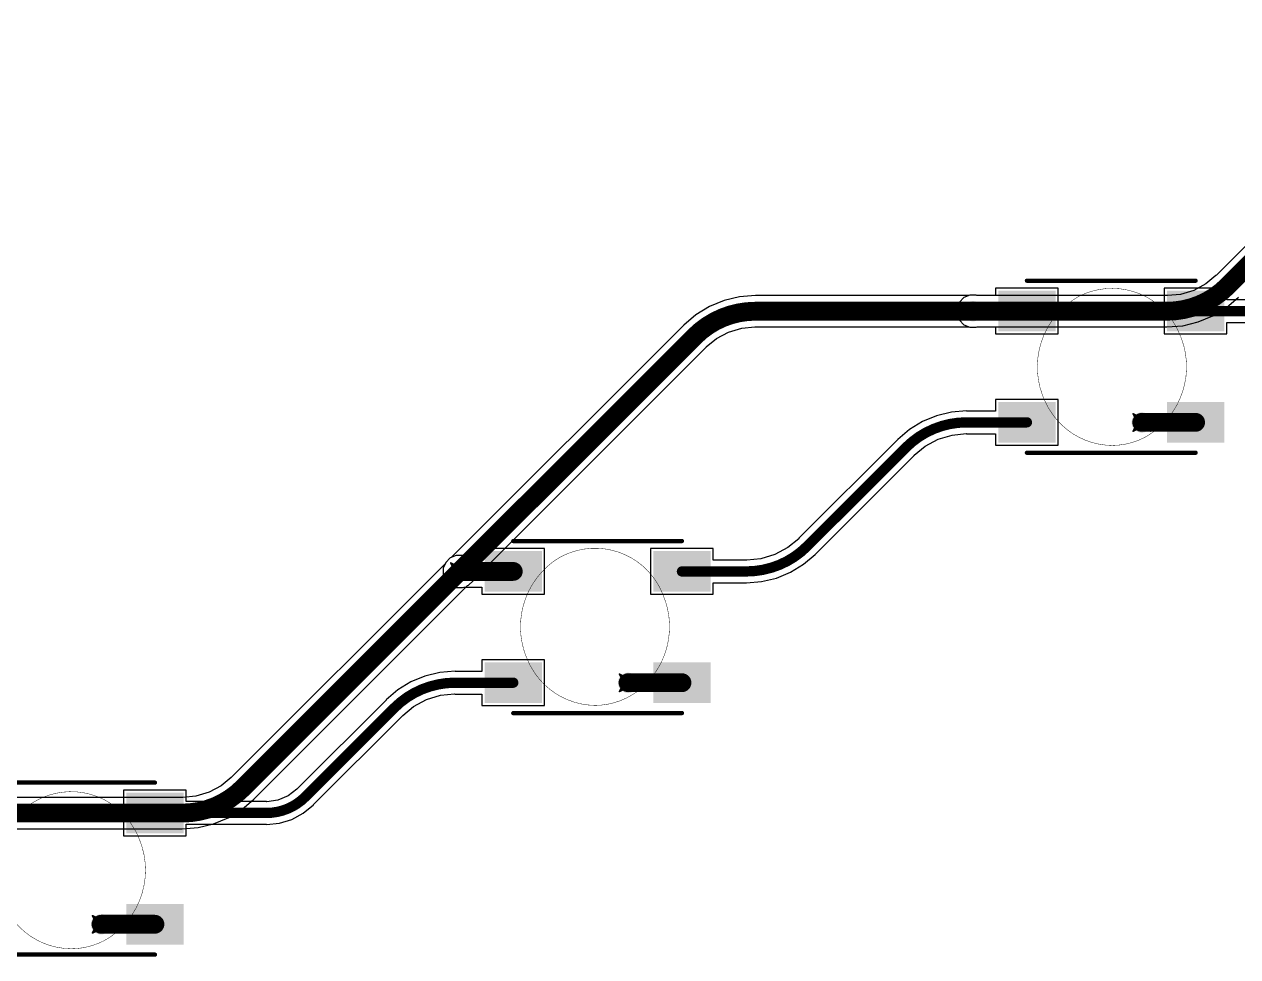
# Model space of a CAD drawing. Header units: inches. Extents: x -11 to 1110, y -7 to 455.
# Drawn here: x 347.65 to 383.62, y 145.4 to 173.05 of the extents above; entities that cross this region are included whole.
import ezdxf

# ---------------------------------------------------------------- set-up
doc = ezdxf.new("R2010")
doc.units = ezdxf.units.IN
for name, color, linetype in [('Bottom Layer', 5, 'Continuous'), ('Drill Drawing', 1, 'Continuous'), ('Mechanical 7', 56, 'Continuous'), ('Top Layer', 1, 'Continuous'), ('Top Overlay', 2, 'Continuous'), ('Top Paste', 8, 'Continuous'), ('Top Solder', 216, 'Continuous'), ('Via Holes', 16, 'Continuous')]:
    doc.layers.add(name, color=color, linetype=linetype)

msp = doc.modelspace()

# ---------------------------------------------------------------- hatches: boundary and pattern name
at = {"layer": 'Bottom Layer'}
h = msp.add_hatch(color=5, dxfattribs=at)
edge = h.paths.add_edge_path()
edge.add_arc((375.775, 164.542), 0.3, 0, 360)
h = msp.add_hatch(color=5, dxfattribs=at)
edge = h.paths.add_edge_path()
edge.add_arc((380.775, 161.242), 0.3, 0, 360)
h = msp.add_hatch(color=5, dxfattribs=at)
edge = h.paths.add_edge_path()
edge.add_arc((360.55, 156.822), 0.3, 0, 360)
h = msp.add_hatch(color=5, dxfattribs=at)
edge = h.paths.add_edge_path()
edge.add_arc((365.55, 153.522), 0.3, 0, 360)
h = msp.add_hatch(color=5, dxfattribs=at)
edge = h.paths.add_edge_path()
edge.add_arc((349.929, 146.359), 0.3, 0, 360)
at = {"layer": 'Top Layer'}
h = msp.add_hatch(color=1, dxfattribs=at)
edge = h.paths.add_edge_path()
edge.add_arc((375.775, 164.542), 0.3, 0, 360)
for points in [[(376.621, 165.046), (378.121, 165.046), (378.121, 164.046), (376.621, 164.046)], [(383.121, 164.046), (381.621, 164.046), (381.621, 165.046), (383.121, 165.046)], [(376.621, 161.746), (378.121, 161.746), (378.121, 160.746), (376.621, 160.746)], [(381.621, 161.746), (383.121, 161.746), (383.121, 160.746), (381.621, 160.746)], [(361.395, 157.325), (362.895, 157.325), (362.895, 156.325), (361.395, 156.325)], [(367.895, 156.325), (366.395, 156.325), (366.395, 157.325), (367.895, 157.325)], [(361.395, 154.025), (362.895, 154.025), (362.895, 153.025), (361.395, 153.025)], [(366.395, 154.025), (367.895, 154.025), (367.895, 153.025), (366.395, 153.025)], [(352.274, 149.162), (350.774, 149.162), (350.774, 150.162), (352.274, 150.162)], [(350.774, 146.862), (352.274, 146.862), (352.274, 145.862), (350.774, 145.862)]]:
    msp.add_hatch(color=1, dxfattribs=at).paths.add_polyline_path(points)
h = msp.add_hatch(color=1, dxfattribs=at)
edge = h.paths.add_edge_path()
edge.add_arc((380.775, 161.242), 0.3, 0, 360)
h = msp.add_hatch(color=1, dxfattribs=at)
edge = h.paths.add_edge_path()
edge.add_arc((360.55, 156.822), 0.3, 0, 360)
h = msp.add_hatch(color=1, dxfattribs=at)
edge = h.paths.add_edge_path()
edge.add_arc((365.55, 153.522), 0.3, 0, 360)
h = msp.add_hatch(color=1, dxfattribs=at)
edge = h.paths.add_edge_path()
edge.add_arc((349.929, 146.359), 0.3, 0, 360)
at = {"layer": 'Top Paste'}
for points in [[(376.621, 165.046), (378.121, 165.046), (378.121, 164.046), (376.621, 164.046)], [(383.121, 164.046), (381.621, 164.046), (381.621, 165.046), (383.121, 165.046)], [(376.621, 161.746), (378.121, 161.746), (378.121, 160.746), (376.621, 160.746)], [(381.621, 161.746), (383.121, 161.746), (383.121, 160.746), (381.621, 160.746)], [(361.395, 157.325), (362.895, 157.325), (362.895, 156.325), (361.395, 156.325)], [(367.895, 156.325), (366.395, 156.325), (366.395, 157.325), (367.895, 157.325)], [(361.395, 154.025), (362.895, 154.025), (362.895, 153.025), (361.395, 153.025)], [(366.395, 154.025), (367.895, 154.025), (367.895, 153.025), (366.395, 153.025)], [(352.274, 149.162), (350.774, 149.162), (350.774, 150.162), (352.274, 150.162)], [(350.774, 146.862), (352.274, 146.862), (352.274, 145.862), (350.774, 145.862)]]:
    msp.add_hatch(color=8, dxfattribs=at).paths.add_polyline_path(points)
at = {"layer": 'Top Solder'}
for points in [[(376.519, 165.147), (378.222, 165.147), (378.222, 163.944), (376.519, 163.944)], [(383.222, 163.944), (381.519, 163.944), (381.519, 165.147), (383.222, 165.147)], [(376.519, 161.847), (378.222, 161.847), (378.222, 160.644), (376.519, 160.644)], [(381.519, 161.847), (383.222, 161.847), (383.222, 160.644), (381.519, 160.644)], [(361.294, 157.427), (362.997, 157.427), (362.997, 156.224), (361.294, 156.224)], [(367.997, 156.224), (366.294, 156.224), (366.294, 157.427), (367.997, 157.427)], [(361.294, 154.127), (362.997, 154.127), (362.997, 152.924), (361.294, 152.924)], [(366.294, 154.127), (367.997, 154.127), (367.997, 152.924), (366.294, 152.924)], [(352.376, 149.061), (350.673, 149.061), (350.673, 150.264), (352.376, 150.264)], [(350.673, 146.964), (352.376, 146.964), (352.376, 145.761), (350.673, 145.761)]]:
    msp.add_hatch(color=216, dxfattribs=at).paths.add_polyline_path(points)
at = {"layer": 'Via Holes'}
h = msp.add_hatch(color=7, dxfattribs=at)
edge = h.paths.add_edge_path()
edge.add_arc((375.775, 164.542), 0.15, 0, 360)
h = msp.add_hatch(color=7, dxfattribs=at)
edge = h.paths.add_edge_path()
edge.add_arc((380.775, 161.242), 0.15, 0, 360)
h = msp.add_hatch(color=7, dxfattribs=at)
edge = h.paths.add_edge_path()
edge.add_arc((360.55, 156.822), 0.15, 0, 360)
h = msp.add_hatch(color=7, dxfattribs=at)
edge = h.paths.add_edge_path()
edge.add_arc((365.55, 153.522), 0.15, 0, 360)
h = msp.add_hatch(color=7, dxfattribs=at)
edge = h.paths.add_edge_path()
edge.add_arc((349.929, 146.359), 0.15, 0, 360)

# ---------------------------------------------------------------- linework, layer by layer
at = {"layer": 'Bottom Layer'}
for p, q in [((390.384, 173.016), (382.985, 165.616)), ((382.973, 165.598), (382.674, 165.353)), ((382.985, 165.616), (382.973, 165.598)), ((382.314, 165.161), (381.924, 165.042)), ((382.674, 165.353), (382.314, 165.161)), ((368.393, 164.862), (367.958, 164.681)), ((368.852, 164.972), (368.393, 164.862)), ((369.322, 165.009), (368.852, 164.972)), ((375.652, 165.009), (369.322, 165.009)), ((369.322, 165.009), (369.322, 165.009)), ((375.68, 165.02), (375.652, 165.009)), ((375.87, 165.02), (375.68, 165.02)), ((375.898, 165.009), (375.87, 165.02)), ((381.518, 165.009), (375.898, 165.009)), ((381.54, 165.004), (381.518, 165.009)), ((381.924, 165.042), (381.54, 165.004)), ((383.286, 164.65), (383.644, 164.957)), ((367.555, 164.435), (367.197, 164.128)), ((367.958, 164.681), (367.555, 164.435)), ((382.448, 164.223), (382.883, 164.404)), ((382.883, 164.404), (383.286, 164.65)), ((367.197, 164.128), (360.307, 157.239)), ((367.197, 164.128), (367.197, 164.128)), ((368.526, 163.924), (368.917, 164.043)), ((368.917, 164.043), (369.301, 164.08)), ((369.301, 164.08), (369.322, 164.076)), ((369.322, 164.076), (375.652, 164.076)), ((375.652, 164.076), (375.68, 164.065)), ((375.68, 164.065), (375.87, 164.065)), ((375.87, 164.065), (375.898, 164.076)), ((375.898, 164.076), (381.518, 164.076)), ((381.518, 164.076), (381.989, 164.113)), ((381.518, 164.076), (381.518, 164.076)), ((381.989, 164.113), (382.448, 164.223)), ((367.868, 163.487), (368.167, 163.732)), ((368.167, 163.732), (368.526, 163.924)), ((360.966, 156.579), (367.856, 163.469)), ((367.856, 163.469), (367.868, 163.487)), ((360.279, 157.227), (360.145, 157.092)), ((360.307, 157.239), (360.279, 157.227)), ((360.133, 157.064), (353.801, 150.733)), ((360.145, 157.092), (360.133, 157.064)), ((360.82, 156.417), (360.955, 156.551)), ((360.955, 156.551), (360.966, 156.579)), ((354.461, 150.073), (360.792, 156.405)), ((360.792, 156.405), (360.82, 156.417)), ((353.789, 150.715), (353.491, 150.469)), ((353.801, 150.733), (353.789, 150.715)), ((353.491, 150.469), (353.131, 150.277)), ((352.335, 150.125), (345.052, 150.125)), ((352.356, 150.121), (352.335, 150.125)), ((352.741, 150.159), (352.356, 150.121)), ((353.131, 150.277), (352.741, 150.159)), ((354.102, 149.767), (354.461, 150.073)), ((354.461, 150.073), (354.461, 150.073)), ((353.7, 149.52), (354.102, 149.767)), ((352.805, 149.23), (353.264, 149.34)), ((353.264, 149.34), (353.7, 149.52)), ((345.052, 149.193), (352.335, 149.193)), ((352.335, 149.193), (352.805, 149.23)), ((352.335, 149.193), (352.335, 149.193))]:
    msp.add_line(p, q, dxfattribs=at)
for points in [[(383.315, 165.286, 0.559, 0.559, 0), (390.801, 172.773, 0.559, 0.559, 0)], [(383.315, 165.286, 0.559, 0.559, -0.198912), (381.518, 164.542, 0.559, 0.559, 0)], [(367.526, 163.798, 0.559, 0.559, -0.198912), (369.322, 164.542, 0.559, 0.559, 0)], [(369.322, 164.542, 0.559, 0.559, 0), (375.775, 164.542, 0.559, 0.559, 0)], [(375.775, 164.542, 0.559, 0.559, 0), (381.518, 164.542, 0.559, 0.559, 0)], [(360.55, 156.822, 0.559, 0.559, 0), (367.526, 163.798, 0.559, 0.559, 0)], [(354.131, 150.403, 0.559, 0.559, 0), (360.55, 156.822, 0.559, 0.559, 0)], [(354.131, 150.403, 0.559, 0.559, -0.198912), (352.335, 149.659, 0.559, 0.559, 0)], [(344.929, 149.659, 0.559, 0.559, 0), (352.335, 149.659, 0.559, 0.559, 0)]]:
    msp.add_lwpolyline(points, format="xyseb", dxfattribs=at)
for points in [[(383.175, 165.286, 0.279, 0.279, 1), (383.454, 165.286, 0.279, 0.279, 1)], [(383.175, 165.286, 0.279, 0.279, 1), (383.454, 165.286, 0.279, 0.279, 1)], [(369.183, 164.542, 0.279, 0.279, 1), (369.462, 164.542, 0.279, 0.279, 1)], [(369.183, 164.542, 0.279, 0.279, 1), (369.462, 164.542, 0.279, 0.279, 1)], [(375.635, 164.542, 0.279, 0.279, 1), (375.915, 164.542, 0.279, 0.279, 1)], [(375.635, 164.542, 0.279, 0.279, 1), (375.915, 164.542, 0.279, 0.279, 1)], [(381.379, 164.542, 0.279, 0.279, 1), (381.658, 164.542, 0.279, 0.279, 1)], [(381.379, 164.542, 0.279, 0.279, 1), (381.658, 164.542, 0.279, 0.279, 1)], [(367.387, 163.798, 0.279, 0.279, 1), (367.666, 163.798, 0.279, 0.279, 1)], [(367.387, 163.798, 0.279, 0.279, 1), (367.666, 163.798, 0.279, 0.279, 1)], [(360.41, 156.822, 0.279, 0.279, 1), (360.689, 156.822, 0.279, 0.279, 1)], [(360.41, 156.822, 0.279, 0.279, 1), (360.689, 156.822, 0.279, 0.279, 1)], [(353.991, 150.403, 0.279, 0.279, 1), (354.271, 150.403, 0.279, 0.279, 1)], [(353.991, 150.403, 0.279, 0.279, 1), (354.271, 150.403, 0.279, 0.279, 1)], [(352.195, 149.659, 0.279, 0.279, 1), (352.475, 149.659, 0.279, 0.279, 1)], [(352.195, 149.659, 0.279, 0.279, 1), (352.475, 149.659, 0.279, 0.279, 1)]]:
    msp.add_lwpolyline(points, format="xyseb", close=True, dxfattribs=at)
at = {"layer": 'Drill Drawing'}
for points in [[(375.521, 164.796, 0.0508, 0.0508, 0), (375.775, 164.669, 0.0508, 0.0508, 0)], [(375.521, 164.796, 0.0508, 0.0508, 0), (375.648, 164.542, 0.0508, 0.0508, 0)], [(375.775, 164.669, 0.0508, 0.0508, 0), (376.029, 164.796, 0.0508, 0.0508, 0)], [(375.902, 164.542, 0.0508, 0.0508, 0), (376.029, 164.796, 0.0508, 0.0508, 0)], [(375.521, 164.288, 0.0508, 0.0508, 0), (375.648, 164.542, 0.0508, 0.0508, 0)], [(375.521, 164.288, 0.0508, 0.0508, 0), (375.775, 164.415, 0.0508, 0.0508, 0)], [(375.775, 164.415, 0.0508, 0.0508, 0), (376.029, 164.288, 0.0508, 0.0508, 0)], [(375.902, 164.542, 0.0508, 0.0508, 0), (376.029, 164.288, 0.0508, 0.0508, 0)], [(380.521, 161.496, 0.0508, 0.0508, 0), (380.775, 161.369, 0.0508, 0.0508, 0)], [(380.521, 161.496, 0.0508, 0.0508, 0), (380.648, 161.242, 0.0508, 0.0508, 0)], [(380.775, 161.369, 0.0508, 0.0508, 0), (381.029, 161.496, 0.0508, 0.0508, 0)], [(380.902, 161.242, 0.0508, 0.0508, 0), (381.029, 161.496, 0.0508, 0.0508, 0)], [(380.521, 160.988, 0.0508, 0.0508, 0), (380.648, 161.242, 0.0508, 0.0508, 0)], [(380.521, 160.988, 0.0508, 0.0508, 0), (380.775, 161.115, 0.0508, 0.0508, 0)], [(380.775, 161.115, 0.0508, 0.0508, 0), (381.029, 160.988, 0.0508, 0.0508, 0)], [(380.902, 161.242, 0.0508, 0.0508, 0), (381.029, 160.988, 0.0508, 0.0508, 0)], [(360.296, 157.076, 0.0508, 0.0508, 0), (360.55, 156.949, 0.0508, 0.0508, 0)], [(360.296, 157.076, 0.0508, 0.0508, 0), (360.423, 156.822, 0.0508, 0.0508, 0)], [(360.296, 156.568, 0.0508, 0.0508, 0), (360.423, 156.822, 0.0508, 0.0508, 0)], [(360.55, 156.949, 0.0508, 0.0508, 0), (360.804, 157.076, 0.0508, 0.0508, 0)], [(360.677, 156.822, 0.0508, 0.0508, 0), (360.804, 157.076, 0.0508, 0.0508, 0)], [(360.677, 156.822, 0.0508, 0.0508, 0), (360.804, 156.568, 0.0508, 0.0508, 0)], [(360.296, 156.568, 0.0508, 0.0508, 0), (360.55, 156.695, 0.0508, 0.0508, 0)], [(360.55, 156.695, 0.0508, 0.0508, 0), (360.804, 156.568, 0.0508, 0.0508, 0)], [(365.296, 153.776, 0.0508, 0.0508, 0), (365.55, 153.649, 0.0508, 0.0508, 0)], [(365.296, 153.776, 0.0508, 0.0508, 0), (365.423, 153.522, 0.0508, 0.0508, 0)], [(365.55, 153.649, 0.0508, 0.0508, 0), (365.804, 153.776, 0.0508, 0.0508, 0)], [(365.677, 153.522, 0.0508, 0.0508, 0), (365.804, 153.776, 0.0508, 0.0508, 0)], [(365.296, 153.268, 0.0508, 0.0508, 0), (365.423, 153.522, 0.0508, 0.0508, 0)], [(365.296, 153.268, 0.0508, 0.0508, 0), (365.55, 153.395, 0.0508, 0.0508, 0)], [(365.55, 153.395, 0.0508, 0.0508, 0), (365.804, 153.268, 0.0508, 0.0508, 0)], [(365.677, 153.522, 0.0508, 0.0508, 0), (365.804, 153.268, 0.0508, 0.0508, 0)], [(349.675, 146.613, 0.0508, 0.0508, 0), (349.929, 146.486, 0.0508, 0.0508, 0)], [(349.675, 146.613, 0.0508, 0.0508, 0), (349.802, 146.359, 0.0508, 0.0508, 0)], [(349.929, 146.486, 0.0508, 0.0508, 0), (350.183, 146.613, 0.0508, 0.0508, 0)], [(350.056, 146.359, 0.0508, 0.0508, 0), (350.183, 146.613, 0.0508, 0.0508, 0)], [(349.675, 146.105, 0.0508, 0.0508, 0), (349.802, 146.359, 0.0508, 0.0508, 0)], [(349.675, 146.105, 0.0508, 0.0508, 0), (349.929, 146.232, 0.0508, 0.0508, 0)], [(349.929, 146.232, 0.0508, 0.0508, 0), (350.183, 146.105, 0.0508, 0.0508, 0)], [(350.056, 146.359, 0.0508, 0.0508, 0), (350.183, 146.105, 0.0508, 0.0508, 0)]]:
    msp.add_lwpolyline(points, format="xyseb", dxfattribs=at)
for points in [[(375.508, 164.796, 0.0254, 0.0254, 1), (375.534, 164.796, 0.0254, 0.0254, 1)], [(375.508, 164.796, 0.0254, 0.0254, 1), (375.534, 164.796, 0.0254, 0.0254, 1)], [(376.016, 164.796, 0.0254, 0.0254, 1), (376.042, 164.796, 0.0254, 0.0254, 1)], [(376.016, 164.796, 0.0254, 0.0254, 1), (376.042, 164.796, 0.0254, 0.0254, 1)], [(375.635, 164.542, 0.0254, 0.0254, 1), (375.661, 164.542, 0.0254, 0.0254, 1)], [(375.635, 164.542, 0.0254, 0.0254, 1), (375.661, 164.542, 0.0254, 0.0254, 1)], [(375.762, 164.669, 0.0254, 0.0254, 1), (375.788, 164.669, 0.0254, 0.0254, 1)], [(375.762, 164.669, 0.0254, 0.0254, 1), (375.788, 164.669, 0.0254, 0.0254, 1)], [(375.762, 164.415, 0.0254, 0.0254, 1), (375.788, 164.415, 0.0254, 0.0254, 1)], [(375.762, 164.415, 0.0254, 0.0254, 1), (375.788, 164.415, 0.0254, 0.0254, 1)], [(375.889, 164.542, 0.0254, 0.0254, 1), (375.915, 164.542, 0.0254, 0.0254, 1)], [(375.889, 164.542, 0.0254, 0.0254, 1), (375.915, 164.542, 0.0254, 0.0254, 1)], [(375.508, 164.288, 0.0254, 0.0254, 1), (375.534, 164.288, 0.0254, 0.0254, 1)], [(375.508, 164.288, 0.0254, 0.0254, 1), (375.534, 164.288, 0.0254, 0.0254, 1)], [(376.016, 164.288, 0.0254, 0.0254, 1), (376.042, 164.288, 0.0254, 0.0254, 1)], [(376.016, 164.288, 0.0254, 0.0254, 1), (376.042, 164.288, 0.0254, 0.0254, 1)], [(380.508, 161.496, 0.0254, 0.0254, 1), (380.534, 161.496, 0.0254, 0.0254, 1)], [(380.508, 161.496, 0.0254, 0.0254, 1), (380.534, 161.496, 0.0254, 0.0254, 1)], [(381.016, 161.496, 0.0254, 0.0254, 1), (381.042, 161.496, 0.0254, 0.0254, 1)], [(381.016, 161.496, 0.0254, 0.0254, 1), (381.042, 161.496, 0.0254, 0.0254, 1)], [(380.635, 161.242, 0.0254, 0.0254, 1), (380.661, 161.242, 0.0254, 0.0254, 1)], [(380.635, 161.242, 0.0254, 0.0254, 1), (380.661, 161.242, 0.0254, 0.0254, 1)], [(380.762, 161.369, 0.0254, 0.0254, 1), (380.788, 161.369, 0.0254, 0.0254, 1)], [(380.762, 161.369, 0.0254, 0.0254, 1), (380.788, 161.369, 0.0254, 0.0254, 1)], [(380.762, 161.115, 0.0254, 0.0254, 1), (380.788, 161.115, 0.0254, 0.0254, 1)], [(380.762, 161.115, 0.0254, 0.0254, 1), (380.788, 161.115, 0.0254, 0.0254, 1)], [(380.889, 161.242, 0.0254, 0.0254, 1), (380.915, 161.242, 0.0254, 0.0254, 1)], [(380.889, 161.242, 0.0254, 0.0254, 1), (380.915, 161.242, 0.0254, 0.0254, 1)], [(380.508, 160.988, 0.0254, 0.0254, 1), (380.534, 160.988, 0.0254, 0.0254, 1)], [(380.508, 160.988, 0.0254, 0.0254, 1), (380.534, 160.988, 0.0254, 0.0254, 1)], [(381.016, 160.988, 0.0254, 0.0254, 1), (381.042, 160.988, 0.0254, 0.0254, 1)], [(381.016, 160.988, 0.0254, 0.0254, 1), (381.042, 160.988, 0.0254, 0.0254, 1)], [(360.283, 157.076, 0.0254, 0.0254, 1), (360.308, 157.076, 0.0254, 0.0254, 1)], [(360.283, 157.076, 0.0254, 0.0254, 1), (360.308, 157.076, 0.0254, 0.0254, 1)], [(360.41, 156.822, 0.0254, 0.0254, 1), (360.435, 156.822, 0.0254, 0.0254, 1)], [(360.41, 156.822, 0.0254, 0.0254, 1), (360.435, 156.822, 0.0254, 0.0254, 1)], [(360.537, 156.949, 0.0254, 0.0254, 1), (360.562, 156.949, 0.0254, 0.0254, 1)], [(360.537, 156.949, 0.0254, 0.0254, 1), (360.562, 156.949, 0.0254, 0.0254, 1)], [(360.664, 156.822, 0.0254, 0.0254, 1), (360.689, 156.822, 0.0254, 0.0254, 1)], [(360.664, 156.822, 0.0254, 0.0254, 1), (360.689, 156.822, 0.0254, 0.0254, 1)], [(360.791, 157.076, 0.0254, 0.0254, 1), (360.816, 157.076, 0.0254, 0.0254, 1)], [(360.791, 157.076, 0.0254, 0.0254, 1), (360.816, 157.076, 0.0254, 0.0254, 1)], [(360.283, 156.568, 0.0254, 0.0254, 1), (360.308, 156.568, 0.0254, 0.0254, 1)], [(360.283, 156.568, 0.0254, 0.0254, 1), (360.308, 156.568, 0.0254, 0.0254, 1)], [(360.537, 156.695, 0.0254, 0.0254, 1), (360.562, 156.695, 0.0254, 0.0254, 1)], [(360.537, 156.695, 0.0254, 0.0254, 1), (360.562, 156.695, 0.0254, 0.0254, 1)], [(360.791, 156.568, 0.0254, 0.0254, 1), (360.816, 156.568, 0.0254, 0.0254, 1)], [(360.791, 156.568, 0.0254, 0.0254, 1), (360.816, 156.568, 0.0254, 0.0254, 1)], [(365.283, 153.776, 0.0254, 0.0254, 1), (365.308, 153.776, 0.0254, 0.0254, 1)], [(365.283, 153.776, 0.0254, 0.0254, 1), (365.308, 153.776, 0.0254, 0.0254, 1)], [(365.537, 153.649, 0.0254, 0.0254, 1), (365.562, 153.649, 0.0254, 0.0254, 1)], [(365.537, 153.649, 0.0254, 0.0254, 1), (365.562, 153.649, 0.0254, 0.0254, 1)], [(365.791, 153.776, 0.0254, 0.0254, 1), (365.816, 153.776, 0.0254, 0.0254, 1)], [(365.791, 153.776, 0.0254, 0.0254, 1), (365.816, 153.776, 0.0254, 0.0254, 1)], [(365.283, 153.268, 0.0254, 0.0254, 1), (365.308, 153.268, 0.0254, 0.0254, 1)], [(365.283, 153.268, 0.0254, 0.0254, 1), (365.308, 153.268, 0.0254, 0.0254, 1)], [(365.41, 153.522, 0.0254, 0.0254, 1), (365.435, 153.522, 0.0254, 0.0254, 1)], [(365.41, 153.522, 0.0254, 0.0254, 1), (365.435, 153.522, 0.0254, 0.0254, 1)], [(365.537, 153.395, 0.0254, 0.0254, 1), (365.562, 153.395, 0.0254, 0.0254, 1)], [(365.537, 153.395, 0.0254, 0.0254, 1), (365.562, 153.395, 0.0254, 0.0254, 1)], [(365.664, 153.522, 0.0254, 0.0254, 1), (365.689, 153.522, 0.0254, 0.0254, 1)], [(365.664, 153.522, 0.0254, 0.0254, 1), (365.689, 153.522, 0.0254, 0.0254, 1)], [(365.791, 153.268, 0.0254, 0.0254, 1), (365.816, 153.268, 0.0254, 0.0254, 1)], [(365.791, 153.268, 0.0254, 0.0254, 1), (365.816, 153.268, 0.0254, 0.0254, 1)], [(349.662, 146.613, 0.0254, 0.0254, 1), (349.687, 146.613, 0.0254, 0.0254, 1)], [(349.662, 146.613, 0.0254, 0.0254, 1), (349.687, 146.613, 0.0254, 0.0254, 1)], [(349.916, 146.486, 0.0254, 0.0254, 1), (349.941, 146.486, 0.0254, 0.0254, 1)], [(349.916, 146.486, 0.0254, 0.0254, 1), (349.941, 146.486, 0.0254, 0.0254, 1)], [(350.17, 146.613, 0.0254, 0.0254, 1), (350.195, 146.613, 0.0254, 0.0254, 1)], [(350.17, 146.613, 0.0254, 0.0254, 1), (350.195, 146.613, 0.0254, 0.0254, 1)], [(349.662, 146.105, 0.0254, 0.0254, 1), (349.687, 146.105, 0.0254, 0.0254, 1)], [(349.662, 146.105, 0.0254, 0.0254, 1), (349.687, 146.105, 0.0254, 0.0254, 1)], [(349.789, 146.359, 0.0254, 0.0254, 1), (349.814, 146.359, 0.0254, 0.0254, 1)], [(349.789, 146.359, 0.0254, 0.0254, 1), (349.814, 146.359, 0.0254, 0.0254, 1)], [(349.916, 146.232, 0.0254, 0.0254, 1), (349.941, 146.232, 0.0254, 0.0254, 1)], [(349.916, 146.232, 0.0254, 0.0254, 1), (349.941, 146.232, 0.0254, 0.0254, 1)], [(350.043, 146.359, 0.0254, 0.0254, 1), (350.068, 146.359, 0.0254, 0.0254, 1)], [(350.043, 146.359, 0.0254, 0.0254, 1), (350.068, 146.359, 0.0254, 0.0254, 1)], [(350.17, 146.105, 0.0254, 0.0254, 1), (350.195, 146.105, 0.0254, 0.0254, 1)], [(350.17, 146.105, 0.0254, 0.0254, 1), (350.195, 146.105, 0.0254, 0.0254, 1)]]:
    msp.add_lwpolyline(points, format="xyseb", close=True, dxfattribs=at)
at = {"layer": 'Mechanical 7'}
for points in [[(378.911, 164.983, 0.0127, 0.0127, -0.432627), (381.869, 163.927, 0.0127, 0.0127, 0)], [(377.914, 161.857, 0.0127, 0.0127, -0.39633), (378.911, 164.983, 0.0127, 0.0127, 0)], [(381.869, 163.927, 0.0127, 0.0127, -0.396258), (380.87, 160.804, 0.0127, 0.0127, 0)], [(378.041, 161.622, 0.0127, 0.0127, -0.027968), (377.914, 161.857, 0.0127, 0.0127, 0)], [(379.893, 160.562, 0.0127, 0.0127, -0.261225), (378.041, 161.622, 0.0127, 0.0127, 0)], [(380.87, 160.804, 0.0127, 0.0127, -0.121936), (379.893, 160.562, 0.0127, 0.0127, 0)], [(363.337, 157.122, 0.0127, 0.0127, -0.041673), (363.651, 157.307, 0.0127, 0.0127, 0)], [(363.651, 157.307, 0.0127, 0.0127, -0.431864), (366.575, 156.155, 0.0127, 0.0127, 0)], [(362.561, 154.217, 0.0127, 0.0127, -0.350146), (363.337, 157.122, 0.0127, 0.0127, 0)], [(366.575, 156.155, 0.0127, 0.0127, -0.350432), (365.8, 153.25, 0.0127, 0.0127, 0)], [(362.685, 153.97, 0.0127, 0.0127, -0.028681), (362.561, 154.217, 0.0127, 0.0127, 0)], [(364.571, 152.853, 0.0127, 0.0127, -0.26887), (362.685, 153.97, 0.0127, 0.0127, 0)], [(365.8, 153.25, 0.0127, 0.0127, -0.041639), (365.486, 153.065, 0.0127, 0.0127, 0)], [(365.486, 153.065, 0.0127, 0.0127, -0.113593), (364.571, 152.853, 0.0127, 0.0127, 0)], [(347.858, 149.937, 0.0127, 0.0127, -0.041859), (348.177, 150.112, 0.0127, 0.0127, 0)], [(348.177, 150.112, 0.0127, 0.0127, -0.384612), (350.902, 149.211, 0.0127, 0.0127, 0)], [(347.002, 147.058, 0.0127, 0.0127, -0.35115), (347.858, 149.937, 0.0127, 0.0127, 0)], [(350.902, 149.211, 0.0127, 0.0127, -0.039308), (351.067, 148.874, 0.0127, 0.0127, 0)], [(351.067, 148.874, 0.0127, 0.0127, -0.350548), (350.213, 145.992, 0.0127, 0.0127, 0)], [(349.037, 145.634, 0.0127, 0.0127, -0.274971), (347.122, 146.802, 0.0127, 0.0127, 0)], [(349.895, 145.816, 0.0127, 0.0127, -0.103817), (349.037, 145.634, 0.0127, 0.0127, 0)], [(350.213, 145.992, 0.0127, 0.0127, -0.0417), (349.895, 145.816, 0.0127, 0.0127, 0)]]:
    msp.add_lwpolyline(points, format="xyseb", dxfattribs=at)
for points in [[(378.907, 164.983, 0.00635, 0.00635, 1), (378.914, 164.983, 0.00635, 0.00635, 1)], [(378.907, 164.983, 0.00635, 0.00635, 1), (378.914, 164.983, 0.00635, 0.00635, 1)], [(381.866, 163.927, 0.00635, 0.00635, 1), (381.872, 163.927, 0.00635, 0.00635, 1)], [(381.866, 163.927, 0.00635, 0.00635, 1), (381.872, 163.927, 0.00635, 0.00635, 1)], [(377.911, 161.857, 0.00635, 0.00635, 1), (377.917, 161.857, 0.00635, 0.00635, 1)], [(377.911, 161.857, 0.00635, 0.00635, 1), (377.917, 161.857, 0.00635, 0.00635, 1)], [(378.038, 161.622, 0.00635, 0.00635, 1), (378.044, 161.622, 0.00635, 0.00635, 1)], [(378.038, 161.622, 0.00635, 0.00635, 1), (378.044, 161.622, 0.00635, 0.00635, 1)], [(380.867, 160.804, 0.00635, 0.00635, 1), (380.873, 160.804, 0.00635, 0.00635, 1)], [(380.867, 160.804, 0.00635, 0.00635, 1), (380.873, 160.804, 0.00635, 0.00635, 1)], [(379.89, 160.562, 0.00635, 0.00635, 1), (379.896, 160.562, 0.00635, 0.00635, 1)], [(379.89, 160.562, 0.00635, 0.00635, 1), (379.896, 160.562, 0.00635, 0.00635, 1)], [(363.648, 157.307, 0.00635, 0.00635, 1), (363.654, 157.307, 0.00635, 0.00635, 1)], [(363.648, 157.307, 0.00635, 0.00635, 1), (363.654, 157.307, 0.00635, 0.00635, 1)], [(363.334, 157.122, 0.00635, 0.00635, 1), (363.34, 157.122, 0.00635, 0.00635, 1)], [(363.334, 157.122, 0.00635, 0.00635, 1), (363.34, 157.122, 0.00635, 0.00635, 1)], [(366.572, 156.155, 0.00635, 0.00635, 1), (366.579, 156.155, 0.00635, 0.00635, 1)], [(366.572, 156.155, 0.00635, 0.00635, 1), (366.579, 156.155, 0.00635, 0.00635, 1)], [(362.558, 154.217, 0.00635, 0.00635, 1), (362.565, 154.217, 0.00635, 0.00635, 1)], [(362.558, 154.217, 0.00635, 0.00635, 1), (362.565, 154.217, 0.00635, 0.00635, 1)], [(362.682, 153.97, 0.00635, 0.00635, 1), (362.688, 153.97, 0.00635, 0.00635, 1)], [(362.682, 153.97, 0.00635, 0.00635, 1), (362.688, 153.97, 0.00635, 0.00635, 1)], [(365.796, 153.25, 0.00635, 0.00635, 1), (365.803, 153.25, 0.00635, 0.00635, 1)], [(365.796, 153.25, 0.00635, 0.00635, 1), (365.803, 153.25, 0.00635, 0.00635, 1)], [(365.482, 153.065, 0.00635, 0.00635, 1), (365.489, 153.065, 0.00635, 0.00635, 1)], [(365.482, 153.065, 0.00635, 0.00635, 1), (365.489, 153.065, 0.00635, 0.00635, 1)], [(364.568, 152.853, 0.00635, 0.00635, 1), (364.574, 152.853, 0.00635, 0.00635, 1)], [(364.568, 152.853, 0.00635, 0.00635, 1), (364.574, 152.853, 0.00635, 0.00635, 1)], [(348.174, 150.112, 0.00635, 0.00635, 1), (348.18, 150.112, 0.00635, 0.00635, 1)], [(348.174, 150.112, 0.00635, 0.00635, 1), (348.18, 150.112, 0.00635, 0.00635, 1)], [(347.855, 149.937, 0.00635, 0.00635, 1), (347.861, 149.937, 0.00635, 0.00635, 1)], [(347.855, 149.937, 0.00635, 0.00635, 1), (347.861, 149.937, 0.00635, 0.00635, 1)], [(350.899, 149.211, 0.00635, 0.00635, 1), (350.905, 149.211, 0.00635, 0.00635, 1)], [(350.899, 149.211, 0.00635, 0.00635, 1), (350.905, 149.211, 0.00635, 0.00635, 1)], [(351.064, 148.874, 0.00635, 0.00635, 1), (351.07, 148.874, 0.00635, 0.00635, 1)], [(351.064, 148.874, 0.00635, 0.00635, 1), (351.07, 148.874, 0.00635, 0.00635, 1)], [(349.892, 145.816, 0.00635, 0.00635, 1), (349.898, 145.816, 0.00635, 0.00635, 1)], [(349.892, 145.816, 0.00635, 0.00635, 1), (349.898, 145.816, 0.00635, 0.00635, 1)], [(350.21, 145.992, 0.00635, 0.00635, 1), (350.216, 145.992, 0.00635, 0.00635, 1)], [(350.21, 145.992, 0.00635, 0.00635, 1), (350.216, 145.992, 0.00635, 0.00635, 1)], [(349.034, 145.634, 0.00635, 0.00635, 1), (349.041, 145.634, 0.00635, 0.00635, 1)], [(349.034, 145.634, 0.00635, 0.00635, 1), (349.041, 145.634, 0.00635, 0.00635, 1)]]:
    msp.add_lwpolyline(points, format="xyseb", close=True, dxfattribs=at)
at = {"layer": 'Top Layer'}
for p, q in [((378.299, 165.224), (376.443, 165.224)), ((376.443, 165.224), (376.443, 165.012)), ((378.299, 163.868), (378.299, 165.224)), ((383.299, 165.224), (381.443, 165.224)), ((381.443, 165.224), (381.443, 163.868)), ((383.299, 164.882), (383.299, 165.224)), ((375.37, 164.813), (375.297, 164.637)), ((375.505, 164.947), (375.37, 164.813)), ((375.68, 165.02), (375.505, 164.947)), ((375.87, 165.02), (375.68, 165.02)), ((375.89, 165.012), (375.87, 165.02)), ((376.443, 165.012), (375.89, 165.012)), ((384.675, 164.882), (383.299, 164.882)), ((375.297, 164.637), (375.297, 164.447)), ((375.297, 164.447), (375.37, 164.272)), ((375.37, 164.272), (375.505, 164.137)), ((375.505, 164.137), (375.68, 164.065)), ((375.68, 164.065), (375.87, 164.065)), ((375.87, 164.065), (375.907, 164.08)), ((375.907, 164.08), (376.443, 164.08)), ((376.443, 164.08), (376.443, 163.868)), ((383.299, 163.868), (383.299, 164.209)), ((383.299, 164.209), (384.675, 164.209)), ((376.443, 163.868), (378.299, 163.868)), ((381.443, 163.868), (383.299, 163.868)), ((378.299, 161.924), (376.443, 161.924)), ((376.443, 161.924), (376.443, 161.582)), ((378.299, 160.568), (378.299, 161.924)), ((375.131, 161.549), (374.692, 161.444)), ((375.582, 161.585), (375.131, 161.549)), ((375.582, 161.582), (375.582, 161.585)), ((376.443, 161.582), (375.582, 161.582)), ((374.275, 161.271), (373.889, 161.035)), ((374.692, 161.444), (374.275, 161.271)), ((373.889, 161.035), (373.546, 160.742)), ((374.737, 160.745), (375.151, 160.871)), ((375.151, 160.871), (375.567, 160.912)), ((375.567, 160.912), (375.582, 160.909)), ((375.582, 160.909), (376.443, 160.909)), ((376.443, 160.909), (376.443, 160.568)), ((373.548, 160.74), (370.615, 157.807)), ((373.546, 160.742), (373.548, 160.74)), ((374.032, 160.276), (374.355, 160.541)), ((374.355, 160.541), (374.737, 160.745)), ((376.443, 160.568), (378.299, 160.568)), ((371.091, 157.331), (374.024, 160.264)), ((374.024, 160.264), (374.032, 160.276)), ((370.607, 157.795), (370.283, 157.53)), ((370.615, 157.807), (370.607, 157.795)), ((360.279, 157.227), (360.145, 157.092)), ((360.455, 157.3), (360.279, 157.227)), ((360.645, 157.3), (360.455, 157.3)), ((360.665, 157.291), (360.645, 157.3)), ((361.218, 157.291), (360.665, 157.291)), ((363.073, 157.503), (361.218, 157.503)), ((361.218, 157.503), (361.218, 157.291)), ((363.073, 156.147), (363.073, 157.503)), ((368.073, 157.503), (366.218, 157.503)), ((366.218, 157.503), (366.218, 156.147)), ((368.073, 157.162), (368.073, 157.503)), ((369.488, 157.2), (369.072, 157.159)), ((369.902, 157.326), (369.488, 157.2)), ((370.283, 157.53), (369.902, 157.326)), ((370.749, 157.036), (371.093, 157.329)), ((371.093, 157.329), (371.091, 157.331)), ((360.145, 157.092), (360.072, 156.917)), ((360.072, 156.917), (360.072, 156.727)), ((369.057, 157.162), (368.073, 157.162)), ((369.072, 157.159), (369.057, 157.162)), ((370.364, 156.8), (370.749, 157.036)), ((360.072, 156.727), (360.145, 156.551)), ((360.145, 156.551), (360.279, 156.417)), ((368.073, 156.147), (368.073, 156.489)), ((368.073, 156.489), (369.057, 156.489)), ((369.057, 156.486), (369.507, 156.522)), ((369.057, 156.489), (369.057, 156.486)), ((369.507, 156.522), (369.947, 156.627)), ((369.947, 156.627), (370.364, 156.8)), ((360.279, 156.417), (360.455, 156.344)), ((360.455, 156.344), (360.645, 156.344)), ((360.645, 156.344), (360.681, 156.359)), ((360.681, 156.359), (361.218, 156.359)), ((361.218, 156.359), (361.218, 156.147)), ((361.218, 156.147), (363.073, 156.147)), ((366.218, 156.147), (368.073, 156.147)), ((363.073, 154.203), (361.218, 154.203)), ((361.218, 154.203), (361.218, 153.862)), ((363.073, 152.847), (363.073, 154.203)), ((359.529, 153.723), (359.112, 153.55)), ((359.969, 153.829), (359.529, 153.723)), ((360.419, 153.864), (359.969, 153.829)), ((360.419, 153.862), (360.419, 153.864)), ((361.218, 153.862), (360.419, 153.862)), ((358.727, 153.314), (358.383, 153.021)), ((359.112, 153.55), (358.727, 153.314)), ((358.385, 153.019), (355.743, 150.377)), ((358.383, 153.021), (358.385, 153.019)), ((359.192, 152.821), (359.574, 153.025)), ((359.574, 153.025), (359.988, 153.151)), ((359.988, 153.151), (360.404, 153.191)), ((360.404, 153.191), (360.419, 153.189)), ((360.419, 153.189), (361.218, 153.189)), ((361.218, 153.189), (361.218, 152.847)), ((356.219, 149.901), (358.861, 152.543)), ((358.861, 152.543), (358.869, 152.556)), ((358.869, 152.556), (359.192, 152.821)), ((361.218, 152.847), (363.073, 152.847)), ((355.735, 150.365), (355.478, 150.168)), ((355.743, 150.377), (355.735, 150.365)), ((352.452, 150.34), (350.597, 150.34)), ((350.597, 150.34), (350.597, 148.985)), ((352.452, 149.999), (352.452, 150.34)), ((354.829, 149.999), (352.452, 149.999)), ((354.844, 149.996), (354.829, 149.999)), ((355.165, 150.038), (354.844, 149.996)), ((355.478, 150.168), (355.165, 150.038)), ((355.583, 149.473), (355.923, 149.654)), ((355.923, 149.654), (356.221, 149.899)), ((356.221, 149.899), (356.219, 149.901)), ((352.452, 148.985), (352.452, 149.326)), ((352.452, 149.326), (354.829, 149.326)), ((354.829, 149.323), (355.213, 149.361)), ((354.829, 149.326), (354.829, 149.323)), ((355.213, 149.361), (355.583, 149.473)), ((350.597, 148.985), (352.452, 148.985))]:
    msp.add_line(p, q, dxfattribs=at)
for points in [[(375.775, 164.546, 0.559, 0.559, 0), (377.371, 164.546, 0.559, 0.559, 0)], [(382.371, 164.546, 0.305, 0.305, 0), (384.675, 164.546, 0.305, 0.305, 0)], [(380.775, 161.246, 0.559, 0.559, 0), (382.371, 161.246, 0.559, 0.559, 0)], [(373.786, 160.502, 0.305, 0.305, -0.198912), (375.582, 161.246, 0.305, 0.305, 0)], [(375.582, 161.246, 0.305, 0.305, 0), (377.371, 161.246, 0.305, 0.305, 0)], [(370.853, 157.569, 0.305, 0.305, 0), (373.786, 160.502, 0.305, 0.305, 0)], [(370.853, 157.569, 0.305, 0.305, -0.198912), (369.057, 156.825, 0.305, 0.305, 0)], [(360.55, 156.825, 0.559, 0.559, 0), (362.145, 156.825, 0.559, 0.559, 0)], [(367.145, 156.825, 0.305, 0.305, 0), (369.057, 156.825, 0.305, 0.305, 0)], [(358.623, 152.781, 0.305, 0.305, -0.198912), (360.419, 153.525, 0.305, 0.305, 0)], [(360.419, 153.525, 0.305, 0.305, 0), (362.145, 153.525, 0.305, 0.305, 0)], [(365.55, 153.525, 0.559, 0.559, 0), (367.145, 153.525, 0.559, 0.559, 0)], [(355.981, 150.139, 0.305, 0.305, 0), (358.623, 152.781, 0.305, 0.305, 0)], [(355.981, 150.139, 0.305, 0.305, -0.198912), (354.829, 149.662, 0.305, 0.305, 0)], [(351.524, 149.662, 0.305, 0.305, 0), (354.829, 149.662, 0.305, 0.305, 0)], [(349.929, 146.362, 0.559, 0.559, 0), (351.524, 146.362, 0.559, 0.559, 0)]]:
    msp.add_lwpolyline(points, format="xyseb", dxfattribs=at)
for points in [[(375.635, 164.546, 0.279, 0.279, 1), (375.915, 164.546, 0.279, 0.279, 1)], [(377.231, 164.546, 0.279, 0.279, 1), (377.51, 164.546, 0.279, 0.279, 1)], [(382.295, 164.546, 0.152, 0.152, 1), (382.447, 164.546, 0.152, 0.152, 1)], [(380.635, 161.246, 0.279, 0.279, 1), (380.915, 161.246, 0.279, 0.279, 1)], [(382.231, 161.246, 0.279, 0.279, 1), (382.51, 161.246, 0.279, 0.279, 1)], [(375.506, 161.246, 0.152, 0.152, 1), (375.658, 161.246, 0.152, 0.152, 1)], [(375.506, 161.246, 0.152, 0.152, 1), (375.658, 161.246, 0.152, 0.152, 1)], [(377.295, 161.246, 0.152, 0.152, 1), (377.447, 161.246, 0.152, 0.152, 1)], [(373.709, 160.502, 0.152, 0.152, 1), (373.862, 160.502, 0.152, 0.152, 1)], [(373.709, 160.502, 0.152, 0.152, 1), (373.862, 160.502, 0.152, 0.152, 1)], [(370.777, 157.569, 0.152, 0.152, 1), (370.929, 157.569, 0.152, 0.152, 1)], [(370.777, 157.569, 0.152, 0.152, 1), (370.929, 157.569, 0.152, 0.152, 1)], [(360.41, 156.825, 0.279, 0.279, 1), (360.689, 156.825, 0.279, 0.279, 1)], [(362.006, 156.825, 0.279, 0.279, 1), (362.285, 156.825, 0.279, 0.279, 1)], [(367.069, 156.825, 0.152, 0.152, 1), (367.222, 156.825, 0.152, 0.152, 1)], [(368.981, 156.825, 0.152, 0.152, 1), (369.133, 156.825, 0.152, 0.152, 1)], [(368.981, 156.825, 0.152, 0.152, 1), (369.133, 156.825, 0.152, 0.152, 1)], [(360.343, 153.525, 0.152, 0.152, 1), (360.495, 153.525, 0.152, 0.152, 1)], [(360.343, 153.525, 0.152, 0.152, 1), (360.495, 153.525, 0.152, 0.152, 1)], [(362.069, 153.525, 0.152, 0.152, 1), (362.222, 153.525, 0.152, 0.152, 1)], [(365.41, 153.525, 0.279, 0.279, 1), (365.689, 153.525, 0.279, 0.279, 1)], [(367.006, 153.525, 0.279, 0.279, 1), (367.285, 153.525, 0.279, 0.279, 1)], [(358.547, 152.781, 0.152, 0.152, 1), (358.699, 152.781, 0.152, 0.152, 1)], [(358.547, 152.781, 0.152, 0.152, 1), (358.699, 152.781, 0.152, 0.152, 1)], [(355.905, 150.139, 0.152, 0.152, 1), (356.057, 150.139, 0.152, 0.152, 1)], [(355.905, 150.139, 0.152, 0.152, 1), (356.057, 150.139, 0.152, 0.152, 1)], [(351.448, 149.662, 0.152, 0.152, 1), (351.601, 149.662, 0.152, 0.152, 1)], [(354.753, 149.662, 0.152, 0.152, 1), (354.906, 149.662, 0.152, 0.152, 1)], [(354.753, 149.662, 0.152, 0.152, 1), (354.906, 149.662, 0.152, 0.152, 1)], [(349.789, 146.362, 0.279, 0.279, 1), (350.068, 146.362, 0.279, 0.279, 1)], [(351.385, 146.362, 0.279, 0.279, 1), (351.664, 146.362, 0.279, 0.279, 1)]]:
    msp.add_lwpolyline(points, format="xyseb", close=True, dxfattribs=at)
at = {"layer": 'Top Overlay'}
for points in [[(377.371, 165.447, 0.127, 0.127, 0), (382.371, 165.447, 0.127, 0.127, 0)], [(376.315, 164.699, 0.254, 0.254, 0), (376.442, 164.572, 0.254, 0.254, 0)], [(376.315, 164.445, 0.254, 0.254, 0), (376.315, 164.699, 0.254, 0.254, 0)], [(376.315, 164.445, 0.254, 0.254, 0), (376.442, 164.572, 0.254, 0.254, 0)], [(377.371, 160.345, 0.127, 0.127, 0), (382.371, 160.345, 0.127, 0.127, 0)], [(362.145, 157.726, 0.127, 0.127, 0), (367.145, 157.726, 0.127, 0.127, 0)], [(361.089, 156.979, 0.254, 0.254, 0), (361.216, 156.852, 0.254, 0.254, 0)], [(361.089, 156.725, 0.254, 0.254, 0), (361.089, 156.979, 0.254, 0.254, 0)], [(361.089, 156.725, 0.254, 0.254, 0), (361.216, 156.852, 0.254, 0.254, 0)], [(362.145, 152.624, 0.127, 0.127, 0), (367.145, 152.624, 0.127, 0.127, 0)], [(346.524, 150.563, 0.127, 0.127, 0), (351.524, 150.563, 0.127, 0.127, 0)], [(346.524, 145.462, 0.127, 0.127, 0), (351.524, 145.462, 0.127, 0.127, 0)]]:
    msp.add_lwpolyline(points, format="xyseb", dxfattribs=at)
for points in [[(377.339, 165.447, 0.0635, 0.0635, 1), (377.403, 165.447, 0.0635, 0.0635, 1)], [(382.339, 165.447, 0.0635, 0.0635, 1), (382.403, 165.447, 0.0635, 0.0635, 1)], [(376.251, 164.699, 0.127, 0.127, 1), (376.378, 164.699, 0.127, 0.127, 1)], [(376.251, 164.699, 0.127, 0.127, 1), (376.378, 164.699, 0.127, 0.127, 1)], [(376.251, 164.445, 0.127, 0.127, 1), (376.378, 164.445, 0.127, 0.127, 1)], [(376.251, 164.445, 0.127, 0.127, 1), (376.378, 164.445, 0.127, 0.127, 1)], [(376.378, 164.572, 0.127, 0.127, 1), (376.505, 164.572, 0.127, 0.127, 1)], [(376.378, 164.572, 0.127, 0.127, 1), (376.505, 164.572, 0.127, 0.127, 1)], [(377.339, 160.345, 0.0635, 0.0635, 1), (377.403, 160.345, 0.0635, 0.0635, 1)], [(382.339, 160.345, 0.0635, 0.0635, 1), (382.403, 160.345, 0.0635, 0.0635, 1)], [(362.114, 157.726, 0.0635, 0.0635, 1), (362.177, 157.726, 0.0635, 0.0635, 1)], [(367.114, 157.726, 0.0635, 0.0635, 1), (367.177, 157.726, 0.0635, 0.0635, 1)], [(361.026, 156.979, 0.127, 0.127, 1), (361.153, 156.979, 0.127, 0.127, 1)], [(361.026, 156.979, 0.127, 0.127, 1), (361.153, 156.979, 0.127, 0.127, 1)], [(361.026, 156.725, 0.127, 0.127, 1), (361.153, 156.725, 0.127, 0.127, 1)], [(361.026, 156.725, 0.127, 0.127, 1), (361.153, 156.725, 0.127, 0.127, 1)], [(361.153, 156.852, 0.127, 0.127, 1), (361.28, 156.852, 0.127, 0.127, 1)], [(361.153, 156.852, 0.127, 0.127, 1), (361.28, 156.852, 0.127, 0.127, 1)], [(362.114, 152.624, 0.0635, 0.0635, 1), (362.177, 152.624, 0.0635, 0.0635, 1)], [(367.114, 152.624, 0.0635, 0.0635, 1), (367.177, 152.624, 0.0635, 0.0635, 1)], [(351.493, 150.563, 0.0635, 0.0635, 1), (351.556, 150.563, 0.0635, 0.0635, 1)], [(351.493, 145.462, 0.0635, 0.0635, 1), (351.556, 145.462, 0.0635, 0.0635, 1)]]:
    msp.add_lwpolyline(points, format="xyseb", close=True, dxfattribs=at)

doc.saveas('drawing.dxf')
